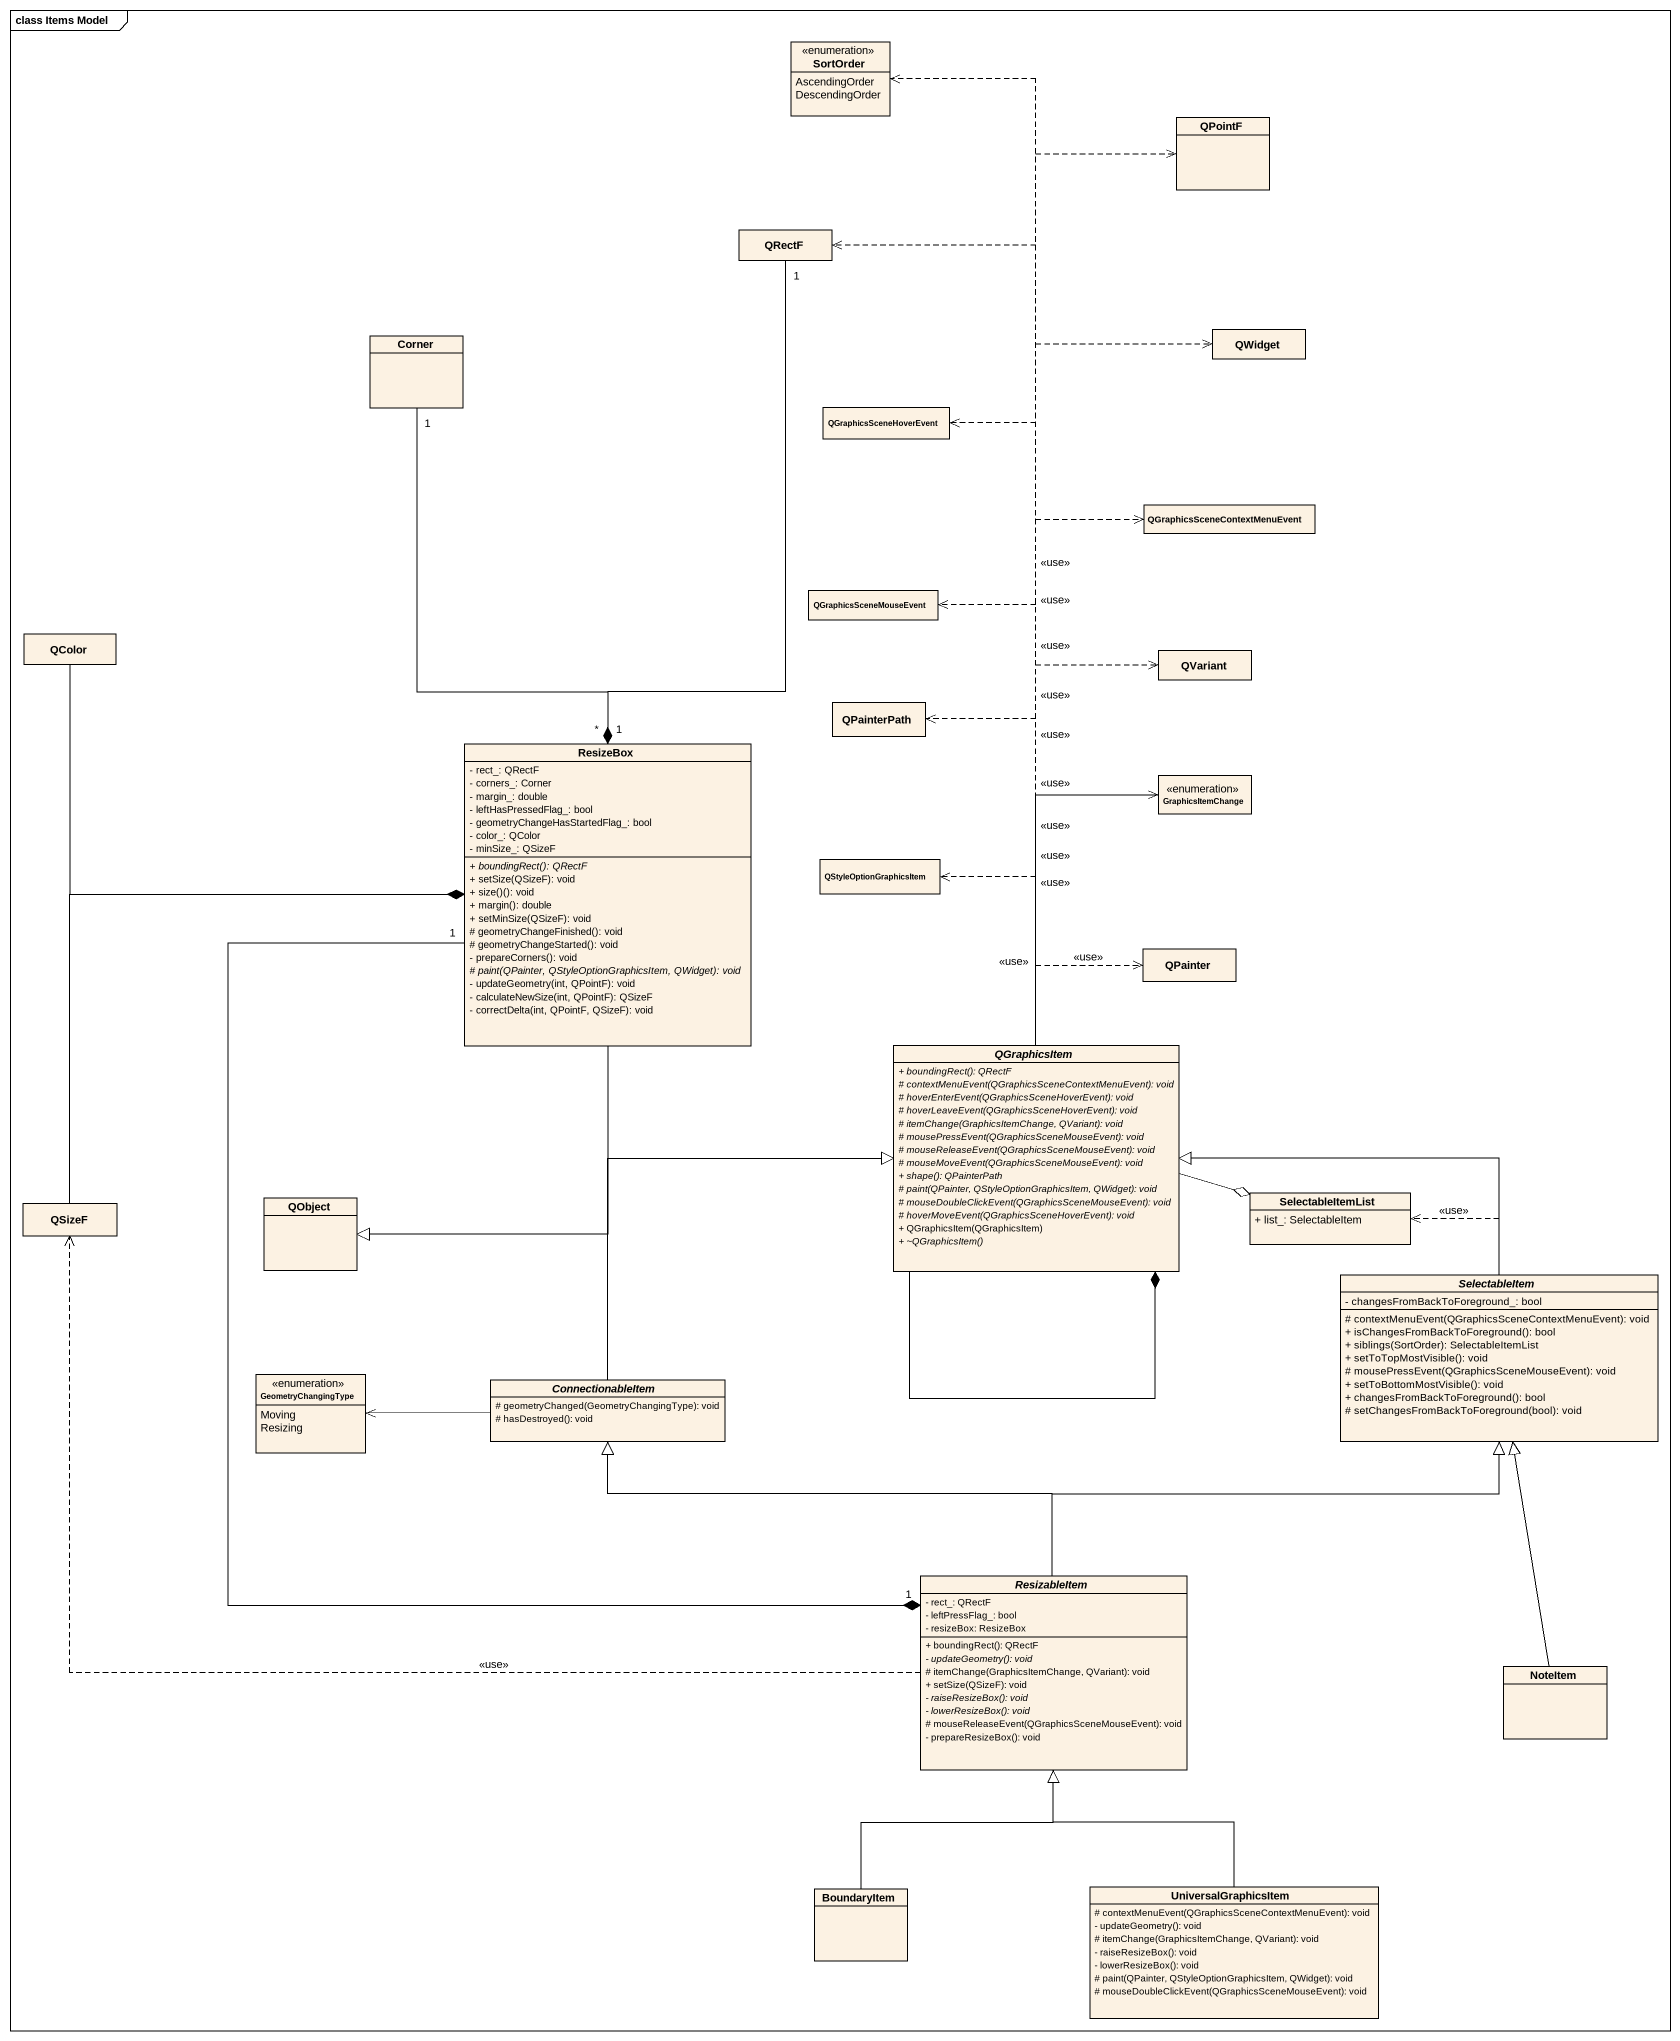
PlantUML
@startuml
mainframe class Items Model
hide circle
hide empty members
skinparam classAttributeIconSize 0
enum SortOrder {
  AscendingOrder
  DescendingOrder
}
class QPointF
class QRectF
class Corner
class QWidget
class QGraphicsSceneHoverEvent
class "QGraphicsSceneContextMenuEvent" as QGraphicsSceneContextMenuEve
class QGraphicsSceneMouseEvent
class QColor
class QVariant
class QPainterPath
class ResizeBox {
  - rect_: QRectF
  - corners_: Corner
  - margin_: double
  - leftHasPressedFlag_: bool
  - geometryChangeHasStartedFlag_: bool
  - color_: QColor
  - minSize_: QSizeF
  {abstract} + boundingRect(): QRectF
  + setSize(QSizeF): void
  + size()(): void
  + margin(): double
  + setMinSize(QSizeF): void
  # geometryChangeFinished(): void
  # geometryChangeStarted(): void
  - prepareCorners(): void
  {abstract} # paint(QPainter, QStyleOptionGraphicsItem, QWidget): void
  - updateGeometry(int, QPointF): void
  - calculateNewSize(int, QPointF): QSizeF
  - correctDelta(int, QPointF, QSizeF): void
}
enum GraphicsItemChange
class QStyleOptionGraphicsItem
class QPainter
abstract class QGraphicsItem {
  {abstract} + boundingRect(): QRectF
  {abstract} # contextMenuEvent(QGraphicsSceneContextMenuEvent): void
  {abstract} # hoverEnterEvent(QGraphicsSceneHoverEvent): void
  {abstract} # hoverLeaveEvent(QGraphicsSceneHoverEvent): void
  {abstract} # itemChange(GraphicsItemChange, QVariant): void
  {abstract} # mousePressEvent(QGraphicsSceneMouseEvent): void
  {abstract} # mouseReleaseEvent(QGraphicsSceneMouseEvent): void
  {abstract} # mouseMoveEvent(QGraphicsSceneMouseEvent): void
  {abstract} + shape(): QPainterPath
  {abstract} # paint(QPainter, QStyleOptionGraphicsItem, QWidget): void
  {abstract} # mouseDoubleClickEvent(QGraphicsSceneMouseEvent): void
  {abstract} # hoverMoveEvent(QGraphicsSceneHoverEvent): void
  + QGraphicsItem(QGraphicsItem)
  {abstract} + ~QGraphicsItem()
}
class SelectableItemList {
  + list_: SelectableItem
}
class QSizeF
class QObject
abstract class SelectableItem {
  - changesFromBackToForeground_: bool
  # contextMenuEvent(QGraphicsSceneContextMenuEvent): void
  + isChangesFromBackToForeground(): bool
  + siblings(SortOrder): SelectableItemList
  + setToTopMostVisible(): void
  # mousePressEvent(QGraphicsSceneMouseEvent): void
  + setToBottomMostVisible(): void
  + changesFromBackToForeground(): bool
  # setChangesFromBackToForeground(bool): void
}
enum GeometryChangingType {
  Moving
  Resizing
}
abstract class ConnectionableItem {
  # geometryChanged(GeometryChangingType): void
  # hasDestroyed(): void
}
abstract class ResizableItem {
  - rect_: QRectF
  - leftPressFlag_: bool
  - resizeBox: ResizeBox
  + boundingRect(): QRectF
  {abstract} - updateGeometry(): void
  # itemChange(GraphicsItemChange, QVariant): void
  + setSize(QSizeF): void
  {abstract} - raiseResizeBox(): void
  {abstract} - lowerResizeBox(): void
  # mouseReleaseEvent(QGraphicsSceneMouseEvent): void
  - prepareResizeBox(): void
}
class NoteItem
class BoundaryItem
class UniversalGraphicsItem {
  # contextMenuEvent(QGraphicsSceneContextMenuEvent): void
  - updateGeometry(): void
  # itemChange(GraphicsItemChange, QVariant): void
  - raiseResizeBox(): void
  - lowerResizeBox(): void
  # paint(QPainter, QStyleOptionGraphicsItem, QWidget): void
  # mouseDoubleClickEvent(QGraphicsSceneMouseEvent): void
}
QRectF "1" --* "1" ResizeBox
Corner "1" --* "*" ResizeBox
QColor -right-* ResizeBox
ResizeBox --|> QGraphicsItem
ResizeBox --|> QObject
ResizeBox "1" --* "1" ResizableItem
QGraphicsItem .up.> SortOrder : <<use>>
QGraphicsItem .up.> QPointF : <<use>>
QGraphicsItem .up.> QRectF : <<use>>
QGraphicsItem .up.> QWidget : <<use>>
QGraphicsItem .up.> QGraphicsSceneHoverEvent : <<use>>
QGraphicsItem .up.> QGraphicsSceneContextMenuEve : <<use>>
QGraphicsItem .up.> QGraphicsSceneMouseEvent : <<use>>
QGraphicsItem .up.> QVariant : <<use>>
QGraphicsItem .up.> QPainterPath : <<use>>
QGraphicsItem -up-> GraphicsItemChange
QGraphicsItem .up.> QStyleOptionGraphicsItem : <<use>>
QGraphicsItem .up.> QPainter : <<use>>
QGraphicsItem --* QGraphicsItem
QGraphicsItem -right-o SelectableItemList
QSizeF -up-* ResizeBox
SelectableItem -left-|> QGraphicsItem
SelectableItem .up.> SelectableItemList : <<use>>
ConnectionableItem -right-|> QGraphicsItem
ConnectionableItem -left-|> QObject
ConnectionableItem -left-> GeometryChangingType
ResizableItem .left.> QSizeF : <<use>>
ResizableItem -up-|> SelectableItem
ResizableItem -left-|> ConnectionableItem
NoteItem -up-|> SelectableItem
BoundaryItem -up-|> ResizableItem
UniversalGraphicsItem -up-|> ResizableItem
@enduml
